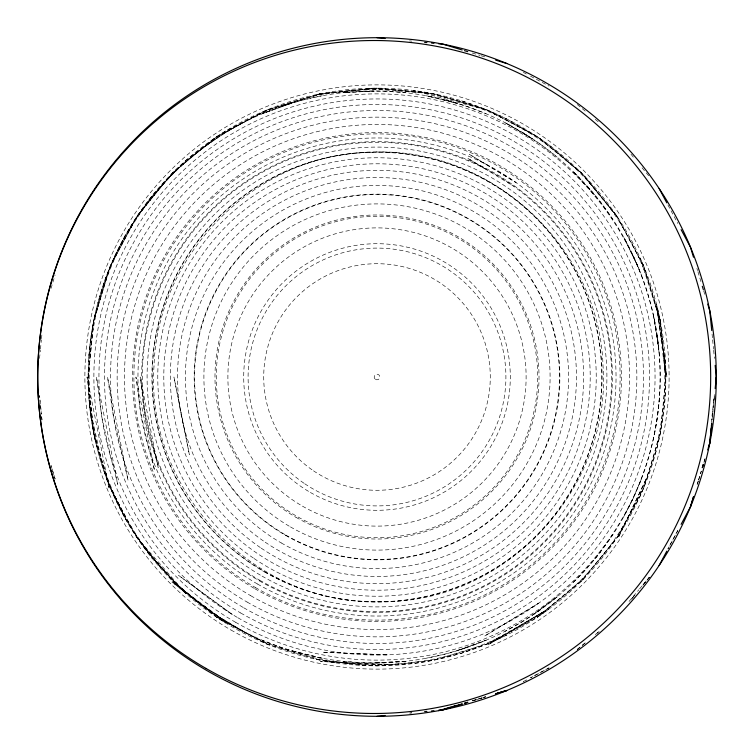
<?xml version="1.0" encoding="UTF-8"?>
<svg xmlns="http://www.w3.org/2000/svg" width="754" height="754" viewBox="0 0 754 754"><rect width="100%" height="100%" fill="white"/><g stroke="black" fill="none" stroke-linecap="round" stroke-linejoin="round"><path stroke-width="0.57" stroke-dasharray="3.77 2.83" d="M664.783 352.504L665.829 377L664.783 401.496L660.278 433.352L656.508 449.78L643.841 487.527L640.184 495.972L617.149 537.461L581.202 581.202M88.934 356.124L91.225 335.36L95.013 314.814M659.439 397.876L657.149 418.64L653.36 439.186M39.528 358.423L40.367 350.29M40.49 349.13L41.357 339.837M41.517 338.678L41.932 334.031M88.218 377L93.76 320.657L104.674 280.78L110.159 266.473L124.853 236.143L136.851 216.539L152.28 195.55L172.77 172.77L186.181 160.187L216.539 136.851L225.569 131.055L269.31 109M665.829 377A288.829 288.829 0 0 0 232.59 126.87A288.829 288.829 0 0 0 232.59 627.13A288.829 288.829 0 0 0 665.829 377L656.508 304.22L660.278 320.648L665.829 377L660.278 433.352L643.841 487.527L617.149 537.461M713.746 402.542L712.832 411.835L713.444 406.029M713.859 401.382L714.434 395.577L713.897 401.392M711.276 422.674L714.368 394.568M92.327 328.188L93.722 320.648L110.159 266.473L136.851 216.539L172.77 172.77L216.539 136.851L266.473 110.159L320.648 93.722L377 88.171L433.352 93.722L487.527 110.159L507.027 119.094L537.461 136.851L548.742 144.787L581.23 172.77L585.519 177.152L617.149 216.539L643.803 266.482L660.278 320.648L665.782 377M50.999 288.471L55.061 275.069M698.562 480.034L701.277 471.099M704.999 458.818L703.642 463.286L705.037 458.828M698.6 480.044L701.314 471.109M107.049 274.824L115.211 255.597L124.768 237.02M641.324 479.176L633.153 498.403L623.605 516.98M136.427 218.142L135.654 219.188C147.709 202.119 160.489 185.531 175.673 171.101M611.937 535.858L612.719 534.812C600.655 551.881 587.884 568.469 572.701 582.899M147.803 202.195L153.147 195.597M595.226 558.403L600.561 551.805M634.661 595.245L630.957 599.76L633.209 597.074M649.458 577.206L642.059 586.226L649.496 577.234M316.152 659.345L364.738 665.565L377 665.829L413.682 663.492L433.352 660.278L461.571 653.171L487.527 643.841L537.461 617.149L581.23 581.23L616.301 538.733M629.043 601.475L638.817 589.788M639.571 588.883L649.345 577.196M581.23 581.23L585.519 576.848L537.461 617.149L548.742 609.213L487.527 643.841L433.352 660.278L377 665.829L320.648 660.278L266.473 643.841L216.539 617.149L172.77 581.23L136.851 537.461L124.853 517.857L110.159 487.527L104.674 473.22L93.722 433.352L92.327 425.812M577.206 649.458L586.226 642.059L577.234 649.496M595.245 634.661L599.76 630.957L597.074 633.209M192.779 155.965L191.233 157.152C207.718 144.325 224.701 132.063 243.41 122.638M207.765 144.391L215.324 139.245M540.609 609.609L523.182 621.136L504.963 631.362M487.527 643.841L507.027 634.906M281.836 106.305L301.845 100.291L322.231 95.749M466.538 647.695L446.528 653.709L426.133 658.251M461.571 100.829L487.527 110.159L537.442 136.879L581.202 172.798L617.121 216.558L581.23 172.77L537.461 136.851L487.527 110.159L433.343 93.76L377 88.218L320.657 93.76L266.482 110.197L216.558 136.879L172.798 172.798L136.879 216.558L110.197 266.482L93.76 320.657L88.171 377L93.722 433.352L110.159 487.527L136.851 537.461L152.28 558.45M482.268 697.884L472.221 700.937L480.044 698.6M483.38 697.544L485.614 696.866L481.165 698.261M472.174 700.73L482.24 697.752M483.361 697.422L485.595 696.762M320.648 93.722L316.152 94.655L377 88.171L364.738 88.435L433.352 93.722L413.682 90.508L487.527 110.159M409.516 713.058L411.835 712.832L409.516 713.096M363.739 91.177L384.634 91.177L405.464 92.704M384.634 662.823L363.739 662.823L342.9 661.296M409.516 40.904L411.835 41.131M446.528 100.291L466.538 106.305L486.047 113.769M301.845 653.709L281.836 647.695L262.326 640.231M472.23 53.025L480.044 55.4M481.146 55.777L485.623 57.087M266.473 643.841L269.31 645L216.539 617.149L225.569 622.945L172.77 581.23L186.181 593.813L136.851 537.461M523.314 72.327L526.377 74.015M530.514 76.182L549.035 86.079M484.294 168.321L467.631 158.189L513.531 186.163M523.182 132.864L540.609 144.391L557.14 157.152M225.192 621.136L207.765 609.609L171.969 582.031L227.077 622.663L192.901 598.214M191.233 596.848L192.779 598.035M577.234 104.504L586.226 111.941M595.245 119.339L599.779 123.015M587.196 186.134L600.561 202.195L612.719 219.188M161.167 567.866L147.803 551.805L135.654 534.812M630.985 154.221L634.661 158.755M642.059 167.774L649.496 176.766M616.301 215.267L643.841 266.473L660.24 320.657L640.184 258.028L643.841 266.473M667.921 204.965L677.818 223.486M633.153 255.597L641.324 274.824M115.211 498.403L107.049 479.176M696.913 268.377L697.544 270.62M697.921 271.723L701.314 282.891M703.642 290.714L705.037 295.172M55.099 478.913L51.036 465.52L55.061 478.931M657.149 335.36L659.439 356.124M91.225 418.64L88.934 397.876M712.068 334.031L712.483 338.678M712.643 339.837L713.51 349.13M713.633 350.29L714.472 358.423M40.367 403.71L39.566 395.577L40.103 401.392M40.49 404.87L41.404 414.153L40.556 406.029M154.014 365.973C145.296 485.595 247.265 598.751 367.5 601.504L389.535 601.504C509.77 598.751 611.739 485.595 603.021 365.973C599.534 245.747 487.998 143.76 367.537 152.496L367.5 152.496C255.257 155.456 157.322 254.089 154.014 365.973M712.719 412.994L712.03 419.959L712.756 413.003M698.223 481.146L696.866 485.614L698.261 481.165M645.81 479.808L618.091 538.092L645.81 479.808M677.78 530.496L667.884 549.016L677.818 530.514M557.14 596.848L533.05 614.755L557.14 596.848M538.78 603.134L484.379 636.225L538.78 603.134M544.463 611.07L487.961 644.887L544.463 611.07M526.377 679.985L523.295 681.635L526.396 680.023M549.016 667.884L530.496 677.78L549.035 667.921M264.758 112.817L262.326 113.769L291.176 103.364L264.758 112.817M486.047 640.231L457.188 650.636L486.047 640.231M346.161 92.431L342.9 92.704L374.182 91.055L346.161 92.431M405.464 661.296L374.182 662.945L405.464 661.296M387.151 654.858L322.26 652.191L387.151 654.858M387.509 664.613L345.521 663.077L320.431 661.39L387.509 664.613M429.969 96.55L426.133 95.749L457.188 103.364L429.969 96.55M322.231 658.251L291.176 650.636L322.231 658.251M508.978 124.815L504.963 122.638L533.05 139.245L508.978 124.815M243.41 631.362L215.324 614.755L243.41 631.362M486.302 164.41L469.252 154.278L516.085 182.591L486.302 164.41M232.157 614.34L178.594 575.406L232.157 614.34M576.376 174.805L572.701 171.101L595.226 195.597L576.376 174.805M175.673 582.899L153.147 558.403L175.673 582.899M626.367 242.204L623.605 237.02L638.365 267.576L626.367 242.204M124.768 516.98L110.009 486.424L124.768 516.98M109.113 487.961L101.404 459.912L92.261 418.904L87.04 377L109.113 487.961M154.278 469.252L148.095 445.868L140.508 411.807L135.927 377L154.278 469.252M117.775 484.379L110.744 457.103L101.913 417.48L96.418 377L117.775 484.379M158.189 467.631L144.853 411.166L140.159 377L158.189 467.631M128.02 480.128L113.364 415.803L107.502 377L128.02 480.128M654.632 321.213L653.36 314.814L658.751 348.97L654.632 321.213M189.395 454.709L173.938 377L189.395 454.709M95.013 439.186L89.613 405.03L95.013 439.186M664.038 355.992L657.922 314.427L666.96 377L664.038 355.992M41.97 419.959L41.517 415.322L41.932 419.969M231.176 624.698A286.011 286.011 0 0 0 660.202 377A286.011 286.011 0 0 0 231.176 129.302A286.011 286.011 0 0 0 231.176 624.698M313.504 470.816A113.288 113.288 0 0 0 489.996 385.087A113.288 113.288 0 0 0 327.5 275.097A113.288 113.288 0 0 0 313.504 470.816M310.356 492.437A133.298 133.298 0 0 0 510.298 377A133.298 133.298 0 0 0 310.356 261.563A133.298 133.298 0 0 0 310.356 492.437M302.439 506.132A149.113 149.113 0 0 0 526.113 377A149.113 149.113 0 0 0 302.439 247.868A149.113 149.113 0 0 0 302.439 506.132M295.992 517.31A162.016 162.016 0 0 0 539.016 377A162.016 162.016 0 0 0 295.992 236.69A162.016 162.016 0 0 0 295.992 517.31M290.45 526.905A173.09 173.09 0 0 0 550.09 377A173.09 173.09 0 0 0 290.45 227.095A173.09 173.09 0 0 0 290.45 526.905M285.577 535.349A182.854 182.854 0 0 0 559.854 377A182.854 182.854 0 0 0 285.577 218.651A182.854 182.854 0 0 0 285.577 535.349M281.214 542.918A191.582 191.582 0 0 0 568.582 377A191.582 191.582 0 0 0 281.214 211.082A191.582 191.582 0 0 0 281.214 542.918M265.191 542.192A199.471 199.471 0 0 0 575.962 391.232A199.471 199.471 0 0 0 289.847 197.576A199.471 199.471 0 0 0 265.191 542.192M261.176 548.13A206.643 206.643 0 0 0 583.115 391.741A206.643 206.643 0 0 0 286.709 191.12A206.643 206.643 0 0 0 261.176 548.13M270.394 561.645A213.212 213.212 0 0 0 590.212 377A213.212 213.212 0 0 0 270.394 192.355A213.212 213.212 0 0 0 270.394 561.645M254.117 558.554A219.235 219.235 0 0 0 595.679 392.636A219.235 219.235 0 0 0 281.204 179.801A219.235 219.235 0 0 0 254.117 558.554M264.607 571.664A224.786 224.786 0 0 0 601.786 377A224.786 224.786 0 0 0 264.607 182.336A224.786 224.786 0 0 0 264.607 571.664M262.043 576.103A229.904 229.904 0 0 0 606.904 377A229.904 229.904 0 0 0 262.043 177.897A229.904 229.904 0 0 0 262.043 576.103M259.678 580.212A234.645 234.645 0 0 0 611.645 377A234.645 234.645 0 0 0 259.678 173.788A234.645 234.645 0 0 0 259.678 580.212M257.482 584.011A239.037 239.037 0 0 0 616.037 377A239.037 239.037 0 0 0 257.482 169.989A239.037 239.037 0 0 0 257.482 584.011M255.446 587.545A243.118 243.118 0 0 0 620.118 377A243.118 243.118 0 0 0 255.446 166.455A243.118 243.118 0 0 0 255.446 587.545M230.941 629.986A292.118 292.118 0 0 0 669.118 377A292.118 292.118 0 0 0 230.941 124.014A292.118 292.118 0 0 0 230.941 629.986M233.099 626.244A287.802 287.802 0 0 0 664.802 377A287.802 287.802 0 0 0 233.099 127.756A287.802 287.802 0 0 0 233.099 626.244M235.437 622.191A283.127 283.127 0 0 0 660.127 377A283.127 283.127 0 0 0 235.437 131.809A283.127 283.127 0 0 0 235.437 622.191M237.972 617.799A278.047 278.047 0 0 0 655.047 377A278.047 278.047 0 0 0 237.972 136.201A278.047 278.047 0 0 0 237.972 617.799M240.743 613.011A272.514 272.514 0 0 0 649.514 377A272.514 272.514 0 0 0 240.743 140.989A272.514 272.514 0 0 0 240.743 613.011M243.759 607.781A266.473 266.473 0 0 0 643.473 377A266.473 266.473 0 0 0 243.759 146.219A266.473 266.473 0 0 0 243.759 607.781M247.076 602.041A259.847 259.847 0 0 0 636.847 377A259.847 259.847 0 0 0 247.076 151.959A259.847 259.847 0 0 0 247.076 602.041M250.724 595.707A252.543 252.543 0 0 0 629.543 377A252.543 252.543 0 0 0 250.724 158.293A252.543 252.543 0 0 0 250.724 595.707M254.786 588.686A244.437 244.437 0 0 0 621.437 377A244.437 244.437 0 0 0 254.786 165.315A244.437 244.437 0 0 0 254.786 588.686M259.319 580.825A235.361 235.361 0 0 0 612.361 377A235.361 235.361 0 0 0 259.319 173.175A235.361 235.361 0 0 0 259.319 580.825M264.456 571.928A225.078 225.078 0 0 0 602.078 377A225.078 225.078 0 0 0 264.456 182.072A225.078 225.078 0 0 0 264.456 571.928M285.757 535.038A182.496 182.496 0 0 0 559.496 377A182.496 182.496 0 0 0 285.757 218.962A182.496 182.496 0 0 0 285.757 535.038M286.906 510.109A160.725 160.725 0 0 0 537.319 388.47A160.725 160.725 0 0 0 306.774 232.43A160.725 160.725 0 0 0 286.906 510.109M304.748 483.757A128.906 128.906 0 0 0 505.576 386.199A128.906 128.906 0 0 0 320.676 261.054A128.906 128.906 0 0 0 304.748 483.757M375.426 379.328A2.818 2.818 0 0 0 379.809 377.198A2.818 2.818 0 0 0 375.775 374.465A2.818 2.818 0 0 0 375.426 379.328"/><path stroke-width="1.13" d="M711.229 428.093L709.74 443.182L708.383 447.65M711.456 425.765L711.682 423.446L709.778 443.192L707.752 449.893M715.914 380.487L716.262 377L715.16 365.388M715.16 388.612L716.3 377A339.3 339.3 0 0 0 207.35 83.157A339.3 339.3 0 0 0 207.35 670.843A339.3 339.3 0 0 0 716.3 377M690.438 506.829L693.482 496.782M693.52 496.792L690.476 506.848L681.116 524.341M659.119 565.509L666.819 551.099M443.182 709.74L462.164 703.982M496.782 693.482L506.829 690.438M462.174 704.019L443.192 709.778L438.545 710.24M495.68 693.859L506.848 690.476L495.661 693.784M438.63 710.654L450.93 707.016M453.163 706.357L456.519 705.358M377 716.3L385.134 715.499M424.615 711.606L426.934 711.38M431.58 710.928L433.908 710.692M377 37.7L385.134 38.501M424.615 42.394L426.934 42.62M431.58 43.072L433.908 43.308M438.545 43.76L443.192 44.222L462.174 49.981M464.407 50.659L467.763 51.668M495.68 60.141L506.848 63.525M659.119 188.491L666.819 202.901M681.116 229.659L690.476 247.152L693.482 257.218M702.285 286.247L703.341 289.593M707.752 304.107L709.778 310.808L711.729 330.544M703.303 464.398L702.285 467.753L703.341 464.407M467.753 702.285L464.398 703.303L467.763 702.332M205.946 668.402A336.482 336.482 0 0 0 710.673 377A336.482 336.482 0 0 0 205.946 85.598A336.482 336.482 0 0 0 205.946 668.402"/></g></svg>
